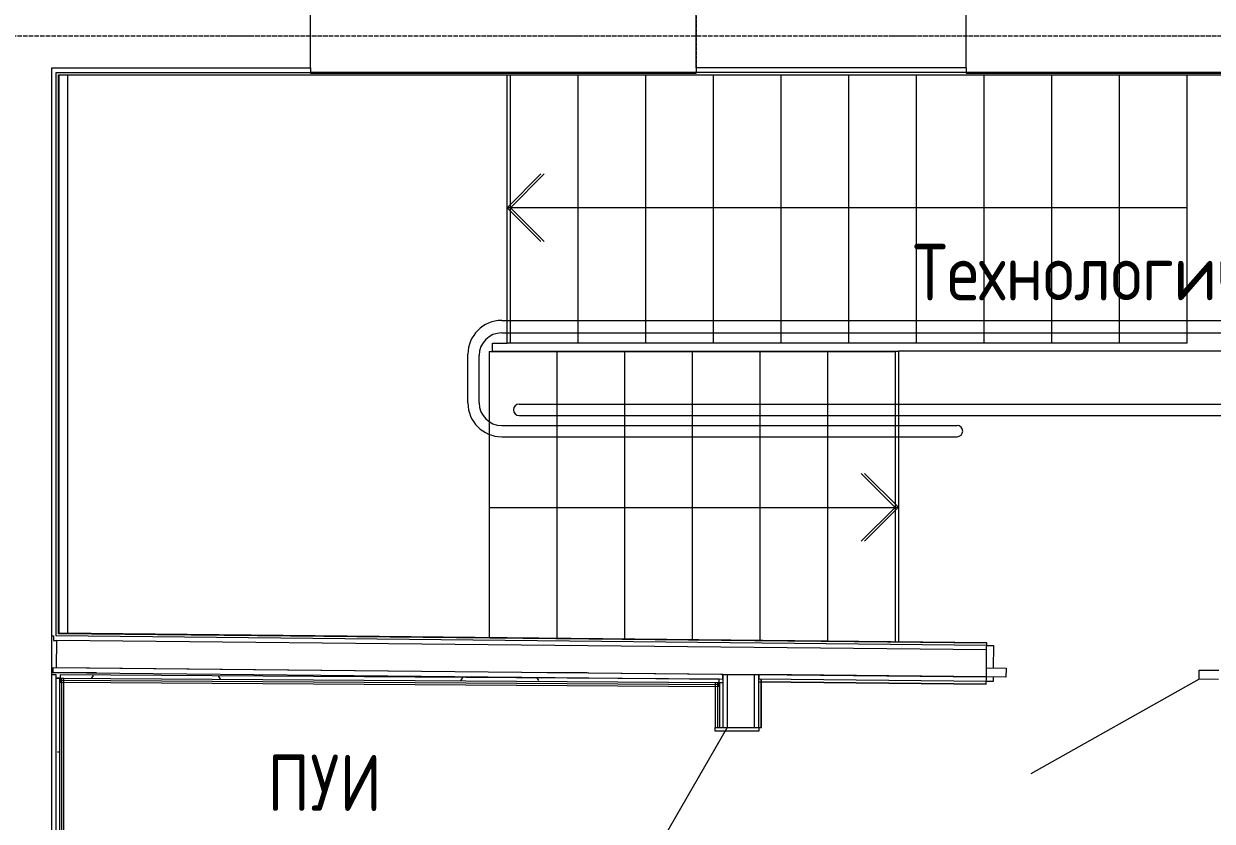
# Model space of a CAD drawing. Header units: millimetres. Extents: x -3929 to 624051, y 52832 to 514950.
# Drawn here: x 183577 to 188846, y 173150 to 176688 of the extents above; entities that cross this region are included whole.
import ezdxf

# ---------------------------------------------------------------- set-up
doc = ezdxf.new("R2010")
doc.units = ezdxf.units.MM
doc.linetypes.add('ADSK_Линия сетки', pattern=[25, 20, -2.5, 0, -2.5])
doc.linetypes.add('ADSK_Штрихпунктирная 2 точки_ш15 п1_5 п1_5 п1_5', pattern=[19.5, 15, -1.5, 0, -1.5, 0, -1.5])
for name, color, linetype, lineweight in [('Двери', 7, 'Continuous', 9), ('Лестницы', 7, 'Continuous', 9), ('Марки помещений', 7, 'Continuous', 20), ('Оси', 253, 'Continuous', 9), ('Перекрытие', 7, 'Continuous', 18), ('Стены внутренние', 7, 'Continuous', 18), ('Стены наружные', 7, 'Continuous', 18), ('Стены несущие', 7, 'Continuous', 30), ('Стены отделка', 7, 'Continuous', 30), ('Стены перегородки', 7, 'Continuous', 30), ('Стены штриховка', 7, 'Continuous', 9), ('Стрелки вверх', 7, 'Continuous', 18)]:
    doc.layers.add(name, color=color, linetype=linetype, lineweight=lineweight)
doc.layers.add('Линии', color=7, linetype='Continuous', lineweight=9, true_color=0x00a600)
doc.layers.add('стояки', color=7, linetype='Continuous')
doc.styles.add('GOST Common_2', font='GOST_Common.ttf', dxfattribs={"width": 0.9, "height": 250})

# ---------------------------------------------------------------- blocks, each defined once
blk = doc.blocks.new('1 этаж')
at = {"layer": 'Двери', "color": 253, "lineweight": 5}
for p, q in [((378583.5, -236425.7), (378583.9, -236385.7)), ((378583.9, -236385.7), (378670.9, -236386.6)), ((378670.9, -236386.6), (378670.5, -236426.6)), ((378670.5, -236426.6), (378583.5, -236425.7)), ((379526.4, -236435.4), (378780.8, -236855.8)), ((379526.4, -236435.4), (379526.8, -236395.4)), ((379613.4, -236436.3), (379526.4, -236435.4)), ((379526.8, -236395.4), (379613.8, -236396.3)), ((377434.8, -236650.4), (376969.8, -237455.9))]:
    blk.add_line(p, q, dxfattribs=at)
at = {"layer": 'Лестницы', "color": 253, "lineweight": 5}
for p, q in [((374509.8, -233756.1), (374509.8, -236232.2)), ((376458.5, -234944.3), (376458.5, -233756.1)), ((376458.5, -234944.3), (376458.5, -233756.1)), ((376473.5, -234944.3), (376473.5, -233756.1)), ((376773.5, -234944.3), (376773.5, -233756.1)), ((376773.5, -234944.3), (376773.5, -233756.1)), ((377073.5, -234944.3), (377073.5, -233756.1)), ((377073.5, -234944.3), (377073.5, -233756.1)), ((377373.5, -234944.3), (377373.5, -233756.1)), ((377373.5, -234944.3), (377373.5, -233756.1)), ((377673.5, -234944.3), (377673.5, -233756.1)), ((377673.5, -234944.3), (377673.5, -233756.1)), ((377973.5, -234944.3), (377973.5, -233756.1)), ((377973.5, -234944.3), (377973.5, -233756.1)), ((378273.5, -234944.3), (378273.5, -233756.1)), ((378273.5, -234944.3), (378273.5, -233756.1)), ((378573.5, -234944.3), (378573.5, -233756.1)), ((378573.5, -234944.3), (378573.5, -233756.1)), ((378873.5, -234944.3), (378873.5, -233756.1)), ((378873.5, -234944.3), (378873.5, -233756.1)), ((379173.5, -234944.3), (379173.5, -233756.1)), ((379173.5, -234944.3), (379173.5, -233756.1)), ((379473.5, -234944.3), (379473.5, -233756.1)), ((379473.5, -234944.3), (379473.5, -233756.1)), ((376393.5, -234944.3), (376458.5, -234944.3)), ((376393.5, -234979.8), (376393.5, -234944.3)), ((376473.5, -234944.3), (376458.5, -234944.3)), ((376773.5, -234944.3), (376473.5, -234944.3)), ((377073.5, -234944.3), (376773.5, -234944.3)), ((377373.5, -234944.3), (377073.5, -234944.3)), ((377673.5, -234944.3), (377373.5, -234944.3)), ((377973.5, -234944.3), (377673.5, -234944.3)), ((378273.5, -234944.3), (377973.5, -234944.3)), ((378573.5, -234944.3), (378273.5, -234944.3)), ((378873.5, -234944.3), (378573.5, -234944.3)), ((379173.5, -234944.3), (378873.5, -234944.3)), ((379473.5, -234944.3), (379173.5, -234944.3)), ((376378.5, -234981.2), (376378.5, -236251.2)), ((376378.5, -234981.2), (376678.5, -234981.2)), ((376378.5, -234981.2), (376378.5, -236251.2)), ((376393.5, -234979.8), (376393.5, -234981.2)), ((376393.5, -234979.8), (376693.5, -234979.8)), ((376393.5, -234979.8), (376393.5, -234981.2)), ((376678.5, -234981.2), (376978.5, -234981.2)), ((376678.5, -234981.2), (376678.5, -236254.3)), ((376678.5, -234981.2), (376678.5, -236254.3)), ((376693.5, -234979.8), (376993.5, -234979.8)), ((376693.5, -234979.8), (376693.5, -234981.2)), ((376693.5, -234979.8), (376693.5, -234981.2)), ((376978.5, -234981.2), (377278.5, -234981.2)), ((376978.5, -234981.2), (376978.5, -236257.3)), ((376978.5, -234981.2), (376978.5, -236257.3)), ((376993.5, -234979.8), (377293.5, -234979.8)), ((376993.5, -234979.8), (376993.5, -234981.2)), ((376993.5, -234979.8), (376993.5, -234981.2)), ((377278.5, -234981.2), (377578.5, -234981.2)), ((377278.5, -234981.2), (377278.5, -236260.4)), ((377278.5, -234981.2), (377278.5, -236260.4)), ((377293.5, -234979.8), (377593.5, -234979.8)), ((377293.5, -234979.8), (377293.5, -234981.2)), ((377293.5, -234979.8), (377293.5, -234981.2)), ((377578.5, -234981.2), (377878.5, -234981.2)), ((377578.5, -234981.2), (377578.5, -236263.5)), ((377578.5, -234981.2), (377578.5, -236263.5)), ((377593.5, -234979.8), (377893.5, -234979.8)), ((377593.5, -234979.8), (377593.5, -234981.2)), ((377593.5, -234979.8), (377593.5, -234981.2)), ((377878.5, -234981.2), (378178.5, -234981.2)), ((377878.5, -234981.2), (377878.5, -236266.5)), ((377878.5, -234981.2), (377878.5, -236266.5)), ((377893.5, -234979.8), (378193.5, -234979.8)), ((377893.5, -234979.8), (377893.5, -234981.2)), ((377893.5, -234979.8), (377893.5, -234981.2)), ((378178.5, -234981.2), (378178.5, -236269.6))]:
    blk.add_line(p, q, dxfattribs=at)
at = {"layer": 'Линии', "color": 253, "linetype": 'ADSK_Штрихпунктирная 2 точки_ш15 п1_5 п1_5 п1_5', "lineweight": 5}
blk.add_line((377296.7, -233394.1), (377296.7, -233734.1), dxfattribs=at)
at = {"layer": 'Линии', "color": 253, "lineweight": 5}
for p, q in [((376434.8, -234844.1), (379748.5, -234844.1)), ((376434.8, -234899.3), (379748.5, -234899.3)), ((376284.8, -235210), (376284.8, -234994.1)), ((376334.8, -235210), (376334.8, -234999.3)), ((376511.7, -235215.7), (381487.2, -235215.7)), ((376511.7, -235265.7), (381487.2, -235265.7)), ((376434.8, -235310), (378453.5, -235310)), ((376434.8, -235360), (378453.5, -235360))]:
    blk.add_line(p, q, dxfattribs=at)
for centre, radius, start, end in [((376434.8, -234994.1), 150, 90, 180), ((376434.8, -234999.3), 100, 90, 180), ((376434.8, -235210), 150, 180, 270), ((376434.8, -235210), 100, 180, 270), ((376511.7, -235240.7), 25, 90, 270), ((378453.5, -235335), 25, 270, 90)]:
    blk.add_arc(centre, radius, start, end, dxfattribs=at)
at = {"layer": 'Оси', "color": 253, "linetype": 'ADSK_Линия сетки', "lineweight": 5}
blk.add_line((353580.1, -233581.6), (419809.8, -233581.6), dxfattribs=at)
at = {"layer": 'Перекрытие', "color": 253, "lineweight": 5}
for p, q in [((374509.8, -233756.1), (374509.8, -236232.2)), ((376458.5, -234944.3), (376458.5, -233756.1)), ((376393.5, -234979.8), (376393.5, -234944.3)), ((376393.5, -234944.3), (376458.5, -234944.3)), ((381475.2, -234979.8), (378193.5, -234979.8)), ((378193.5, -234979.8), (378193.5, -236269.8)), ((378584.9, -236285.8), (378614.9, -236286.1)), ((378614.9, -236286.1), (378613.9, -236386.1)), ((374637.7, -236407.7), (374439.8, -236407.7)), ((374476.3, -236431.7), (374459.8, -236431.5)), ((376811.4, -236407.7), (376635.6, -236407.7)), ((378613.5, -236426.1), (378613.3, -236446.1)), ((378613.3, -236446.1), (378583.3, -236445.7)), ((377381.8, -236666.4), (377381.8, -236650.4)), ((377574.8, -236650.4), (377574.8, -236666.4)), ((377574.8, -236666.4), (377381.8, -236666.4))]:
    blk.add_line(p, q, dxfattribs=at)
at = {"layer": 'Стены внутренние', "color": 253, "lineweight": 5}
for p, q in [((377296.7, -233744.1), (375586.7, -233744.1)), ((380204.4, -233744.1), (378494.4, -233744.1))]:
    blk.add_line(p, q, dxfattribs=at)
at = {"layer": 'Стены внутренние', "color": 253, "linetype": 'Continuous', "lineweight": 5}
for p, q in [((374623.1, -236418.6), (374615.1, -236432.4)), ((374849.9, -236432.2), (374848.9, -236433.9)), ((375187.5, -236435.3), (375179.2, -236421)), ((376260.1, -236428), (376251.5, -236442.9)), ((376598.9, -236441.6), (376592.3, -236430.1)), ((376610.8, -236430.2), (376610.2, -236431.3)), ((374464.4, -236757.8), (374474.8, -236757.8))]:
    blk.add_line(p, q, dxfattribs=at)
at = {"layer": 'Стены наружные', "color": 253, "lineweight": 5}
for p, q in [((375586.7, -233747.1), (377296.7, -233747.1)), ((378494.4, -233747.1), (380204.4, -233747.1))]:
    blk.add_line(p, q, dxfattribs=at)
at = {"layer": 'Стены несущие', "color": 253, "lineweight": 5}
for p, q in [((375586.7, -233724.1), (375586.7, -233394.1)), ((377296.7, -233724.1), (377296.7, -233394.1)), ((378494.4, -233724.1), (378494.4, -233474.1)), ((374439.8, -233724.1), (375586.7, -233724.1)), ((374439.8, -240484.9), (374439.8, -233724.1)), ((378494.4, -233724.1), (377296.7, -233724.1))]:
    blk.add_line(p, q, dxfattribs=at)
at = {"layer": 'Стены отделка', "color": 253, "lineweight": 5}
for p, q in [((374459.8, -236243.6), (374459.8, -233744.1)), ((374459.8, -233744.1), (375586.7, -233744.1)), ((375586.7, -233724.1), (375586.7, -233747.1)), ((377296.7, -233724.1), (377296.7, -233747.1)), ((378494.4, -233744.1), (377296.7, -233744.1)), ((378494.4, -233724.1), (378494.4, -233747.1)), ((374471.8, -236231.8), (374471.8, -233756.1)), ((381180.2, -233756.1), (374471.8, -233756.1)), ((374439.8, -236243.4), (374448.1, -236243.5)), ((374448.1, -236243.5), (374447.9, -236263.5)), ((374447.9, -236263.5), (374460.2, -236263.6)), ((378585, -236273.8), (374471.8, -236231.8)), ((378584.7, -236305.8), (378585, -236273.8)), ((374444.8, -236385.7), (374444.6, -236405.7)), ((377414.8, -236415.5), (374444.8, -236385.7)), ((374459.8, -236416.7), (374439.8, -236416.7)), ((374444.6, -236405.7), (377414.6, -236435.5)), ((374459.8, -237906.4), (374459.8, -236416.7)), ((374492.8, -236433), (374459.8, -236433)), ((374476.4, -236416.5), (374476.2, -236449.5)), ((377398.4, -236435.3), (374476.4, -236416.5)), ((374492.8, -237906.4), (374492.8, -236433)), ((377398.2, -236468.3), (377398.4, -236435.3)), ((377414.6, -236435.5), (377414.8, -236415.5)), ((377434.8, -236416.4), (377414.8, -236416.4)), ((377414.8, -236416.4), (377414.8, -236451.8)), ((377574.8, -236416.4), (377554.8, -236416.4)), ((377574.8, -236415.4), (377574.6, -236435.4)), ((377574.6, -236435.4), (377574.8, -236435.4)), ((377574.8, -236435.4), (377574.8, -236416.4)), ((377586.8, -236650.4), (377586.8, -236435.6)), ((378583.1, -236457.7), (378583.5, -236425.7)), ((374476.2, -236449.5), (377398.2, -236468.3)), ((377414.8, -236451.8), (377381.8, -236451.8)), ((377381.8, -236451.8), (377381.8, -236650.4)), ((377574.8, -236447.4), (378583.1, -236457.7)), ((377381.8, -236650.4), (377434.8, -236650.4)), ((377554.8, -236650.4), (377586.8, -236650.4))]:
    blk.add_line(p, q, dxfattribs=at)
at = {"layer": 'Стены перегородки', "color": 253, "lineweight": 5}
for p, q in [((374460.2, -236263.6), (374459, -236383.6)), ((378584.7, -236305.8), (374460.2, -236263.6)), ((378583.9, -236385.7), (378584.7, -236305.8)), ((374459, -236383.6), (378583.5, -236425.7)), ((377554.8, -236416.4), (377434.8, -236416.4)), ((377434.8, -236416.4), (377434.8, -236650.4)), ((377554.8, -236650.4), (377554.8, -236416.4)), ((378583.5, -236425.7), (377574.8, -236415.4)), ((377434.8, -236650.4), (377554.8, -236650.4))]:
    blk.add_line(p, q, dxfattribs=at)
at = {"layer": 'Стены штриховка', "color": 253, "lineweight": 5}
for p, q in [((374469.8, -236233.7), (374469.8, -233754.1)), ((374469.8, -233754.1), (381182.2, -233754.1)), ((378584.9, -236285.8), (374459.8, -236243.6)), ((378585, -236275.8), (374469.8, -236233.7)), ((374474.8, -237906.4), (374474.8, -236433)), ((374476.3, -236431.5), (377398.3, -236450.3)), ((374476.3, -236440.5), (377398.3, -236459.3)), ((374483.8, -237906.4), (374483.8, -236433)), ((377574.8, -236650.4), (377574.8, -236435.4)), ((378583.3, -236445.7), (377574.8, -236435.4)), ((377584.8, -236650.4), (377584.8, -236435.6)), ((377390.8, -236451.8), (377390.8, -236650.4)), ((377399.8, -236451.8), (377399.8, -236650.4)), ((377414.8, -236451.8), (377414.8, -236650.4)), ((377574.8, -236445.4), (378583.2, -236455.7))]:
    blk.add_line(p, q, dxfattribs=at)
at = {"layer": 'Стрелки вверх', "color": 253, "lineweight": 5}
for p, q in [((376458.5, -234344.3), (376608.5, -234194.3)), ((376473.5, -234344.3), (376623.5, -234194.3)), ((376473.5, -234344.3), (376458.5, -234344.3)), ((376458.5, -234344.3), (376608.5, -234494.3)), ((376773.5, -234344.3), (376473.5, -234344.3)), ((376473.5, -234344.3), (376623.5, -234494.3)), ((377073.5, -234344.3), (376773.5, -234344.3)), ((377373.5, -234344.3), (377073.5, -234344.3)), ((377673.5, -234344.3), (377373.5, -234344.3)), ((377973.5, -234344.3), (377673.5, -234344.3)), ((378273.5, -234344.3), (377973.5, -234344.3)), ((378573.5, -234344.3), (378273.5, -234344.3)), ((378873.5, -234344.3), (378573.5, -234344.3)), ((379173.5, -234344.3), (378873.5, -234344.3)), ((379473.5, -234344.3), (379173.5, -234344.3)), ((378178.5, -235673.4), (378028.5, -235523.4)), ((378193.5, -235672.7), (378043.5, -235522.7)), ((376378.5, -235673.4), (376678.5, -235673.4)), ((376678.5, -235673.4), (376978.5, -235673.4)), ((376978.5, -235673.4), (377278.5, -235673.4)), ((377278.5, -235673.4), (377578.5, -235673.4)), ((377578.5, -235673.4), (377878.5, -235673.4)), ((377878.5, -235673.4), (378178.5, -235673.4)), ((378178.5, -235673.4), (378028.5, -235823.4)), ((378193.5, -235672.7), (378043.5, -235822.7)), ((378178.5, -235672.7), (378193.5, -235672.7))]:
    blk.add_line(p, q, dxfattribs=at)
at = {"layer": 'Марки помещений', "color": 253, "lineweight": 5, "style": 'GOST Common_2', "width": 0.9}
for s, p in [('Технологическая лестница', (378257.5, -234755)), ('ПУИ', (375394.9, -237020.2))]:
    blk.add_text(s, height=250, dxfattribs=at).set_placement(p)

msp = doc.modelspace()

# ---------------------------------------------------------------- block references
at = {"layer": 'стояки', "color": 5, "lineweight": 40}
msp.add_blockref('1 этаж', (-190738.98, 410215.433), dxfattribs=at)

doc.saveas('drawing.dxf')
